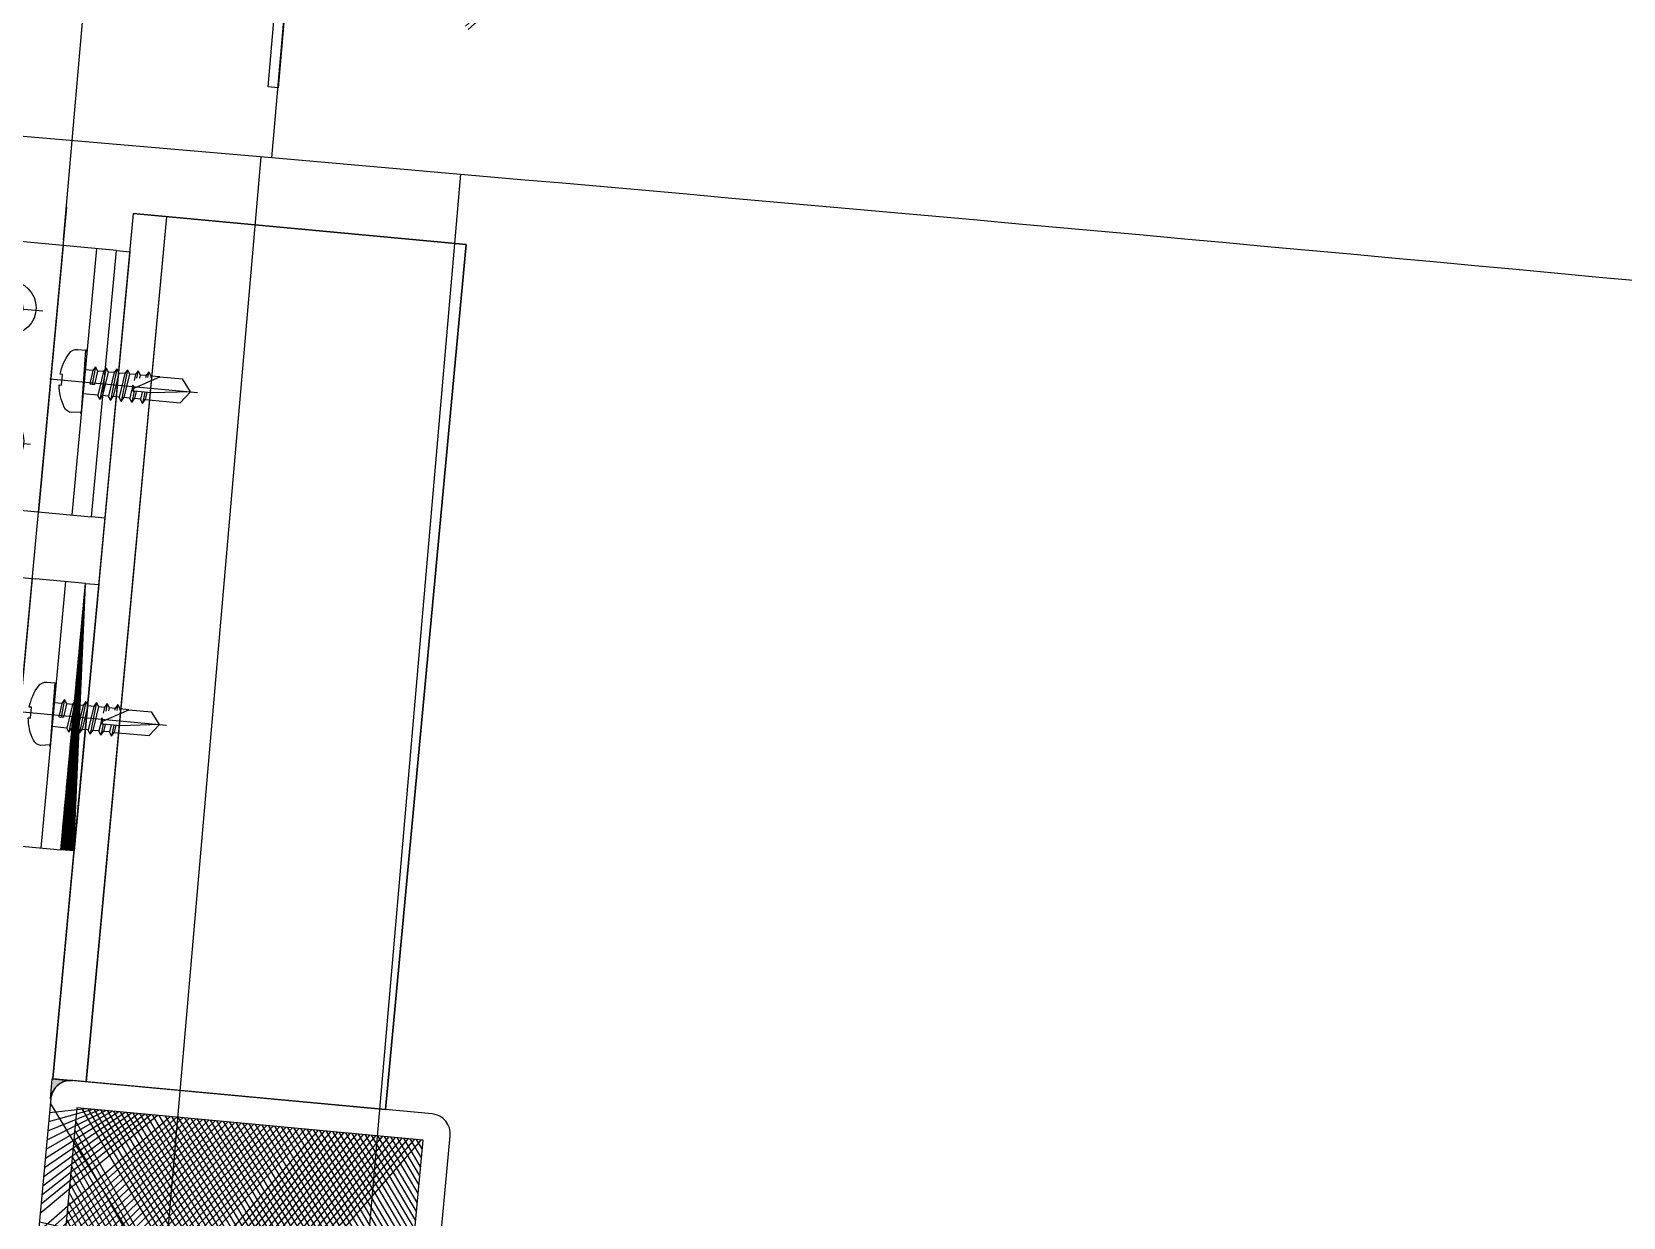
# Model space of a CAD drawing. Header units: inches. Extents: x 0 to 1813292486, y 0 to 3473589894.
# Drawn here: x 600510641.4 to 600510879.4, y 3473209145.7 to 3473209323 of the extents above; entities that cross this region are included whole.
import ezdxf

# ---------------------------------------------------------------- set-up
doc = ezdxf.new("R2010")
doc.units = ezdxf.units.IN
doc.header["$LTSCALE"] = 1000
doc.header["$MEASUREMENT"] = 0
for name, pattern in [('AX-MALL-WALL-P02-QT$0$CENTER', [2, 1.25, -0.25, 0.25, -0.25]), ('AX-MALL-WALL-P02-QT$0$DASHED', [0.75, 0.5, -0.25]), ('AX-MALL-WALL-P02-QT$0$HIDDEN', [0.375, 0.25, -0.125]), ('AX-MALL-WALL-P02-QT$0$HIDDENX2', [0.75, 0.5, -0.25])]:
    doc.linetypes.add(name, pattern=pattern)
for name, color, linetype in [('A-Anno-Note', 241, 'Continuous'), ('AX-MALL-P02-200$0$A-Anno-Note', 241, 'Continuous'), ('AX-MALL-WALL-P02$0$A-Anno-Note', 241, 'Continuous'), ('AX-MALL-WALL-P02-QT$0$0BJECT', 7, 'Continuous'), ('AX-MALL-WALL-P02-QT$0$1', 1, 'Continuous'), ('AX-MALL-WALL-P02-QT$0$A-Anno-Note', 241, 'Continuous'), ('AX-MALL-WALL-P02-QT$0$A-Curt', 151, 'Continuous'), ('AX-MALL-WALL-P02-QT$0$A-Detl-Fine', 152, 'Continuous'), ('AX-MALL-WALL-P02-QT$0$A-Detl-Patt', 8, 'Continuous'), ('AX-MALL-WALL-P02-QT$0$A-Detl-Thin', 131, 'Continuous'), ('AX-MALL-WALL-P02-QT$0$A-Wall', 2, 'Continuous'), ('AX-MALL-WALL-P02-QT$0$A-Wall-Patt', 13, 'Continuous'), ('AX-MALL-WALL-P02-QT$0$AP', 3, 'Continuous'), ('AX-MALL-WALL-P02-QT$0$C18', 4, 'AX-MALL-WALL-P02-QT$0$CENTER'), ('AX-MALL-WALL-P02-QT$0$DASH', 8, 'AX-MALL-WALL-P02-QT$0$DASHED'), ('AX-MALL-WALL-P02-QT$0$L18', 6, 'Continuous'), ('AX-MALL-WALL-P02-QT$0$PJ', 96, 'Continuous'), ('AX-MALL-WALL-P02-QT$0$STSF', 2, 'Continuous'), ('AX-MALL-WALL-P02-QT$0$tc', 4, 'Continuous'), ('AX-MALL-WALL-P02-QT$0$WZ', 2, 'Continuous'), ('AX-MALL-WALL-P02-QT$0$XX', 6, 'AX-MALL-WALL-P02-QT$0$HIDDEN'), ('AX-MALL-WALL-P02-QT$0$zx', 1, 'AX-MALL-WALL-P02-QT$0$CENTER'), ('AX-MALL-WALL-P02-QT$0$尺寸标注', 8, 'Continuous')]:
    doc.layers.add(name, color=color, linetype=linetype)

# ---------------------------------------------------------------- blocks, each defined once
blk = doc.blocks.new('AX-MALL-WALL-P02-QT$0$tj')
at = {"layer": 'AX-MALL-WALL-P02-QT$0$A-Detl-Patt'}
h = blk.add_hatch(dxfattribs=at)
h.set_pattern_fill('STEEL', color=256, scale=100.0000000000001, angle=50.43183869082386)
h.set_pattern_definition([(75.00000000004839, (-14278.19445574284, 156289.8254051208), (-153.3407249234246, 41.08752340989569), []), (75.00000000004839, (-14317.88195610046, 156358.5661673546), (-153.3407249234246, 41.08752340989569), [])])
edge = h.paths.add_edge_path()
edge.add_line((88101.273016572, 47666.64152574539), (87883.93542659283, 47459.84604215622))
edge.add_line((87883.93542659283, 47459.84604215622), (91571.54751467705, 43584.64122533798))
edge.add_arc((262949.389629302, 558937.705083496), 543101.4133620498, 251.6057364187558, 260.0288666978238)
edge.add_arc((172180.8466627672, -2862.146247219684), 27099.9982179492, 64.7128659603706, 96.9316049602786, ccw=False)
edge.add_arc((262948.9730309481, 558936.3205539446), 543099.9677998082, 261.6155114784545, 271.7251478115656)
edge.add_line((279298.9759148359, 16082.51663446426), (279298.9759315252, 16382.65274763107))
edge.add_arc((262948.9742454757, 558936.3204835369), 542799.9676941936, 261.62020364125146, 271.7261014454634, ccw=False)
edge.add_arc((172180.8456921196, -2862.14609140989), 27400.00151046549, 64.80631838577902, 96.83815911678944)
edge.add_arc((262949.394896181, 558937.7037490648), 542801.4137571028, 251.6136389015772, 260.02417327084333, ccw=False)
edge.add_line((91737.26096642017, 43845.69257831573), (88101.273016572, 47666.64152574539))
blk = doc.blocks.new('AX-MALL-WALL-P02-QT$0$jjzx2')
at = {"layer": 'AX-MALL-WALL-P02-QT$0$A-Detl-Fine'}
for points in [[(189217.100191474, -128704.7667336464), (189192.3130304813, -128953.3236055374), (188795.3333812952, -128916.3113617897), (188816.9000023603, -128667.2487411499)], [(189187.2482618093, -128701.7897706032), (189165.4189838171, -128920.6860408783), (188827.7925899029, -128889.2075753212), (188846.7881605625, -128669.8367919922)]]:
    blk.add_lwpolyline(points, dxfattribs=at)
blk = doc.blocks.new('AX-MALL-WALL-P02-QT$0$pzd')
for p, q in [((-51.89071414621139, 3.637978807091713e-12), (-47.44426745038072, 2.627295852584211)), ((-46.99231773451902, 3.870509743701405), (-46.98238723502436, 2.827295852588577)), ((-47.4650342187233, -2.549312040882796), (-51.89071414621139, 3.637978807091713e-12)), ((-46.99816657703195, 0.7273625492634892), (-46.99816657703195, -0.7147973545615969)), ((-46.99231773451902, -3.870509743701405), (-46.99231773451902, -2.585558247239533))]:
    blk.add_line(p, q)
at = {"layer": 'AX-MALL-WALL-P02-QT$0$0BJECT'}
for p, q in [((-39.582473202041, 3.913673162471241), (-41.582473202041, 3.913673162471241)), ((-32.17262866956298, 3.956836581233802), (-34.17262866956298, 3.956836581233802)), ((-10.70183767256094, 4.000000000003638), (-26.76278413708496, 4.000000000003638)), ((-10.67745417730475, 4.000000000003638), (-10.67745417730475, -3.999999999996362)), ((-16.10487232582818, 0.7273625492634892), (-46.99816657703195, 0.7273625492634892)), ((-16.10487232582818, 0.7273625492634892), (-16.10487232582818, -0.7147973545615969)), ((-16.10487232582818, -0.7147973545615969), (-46.99816657703195, -0.7147973545615969)), ((-39.582473202041, -3.913673162471241), (-41.582473202041, -3.913673162471241)), ((-32.17262866956298, -3.956836581233802), (-34.17262866956298, -3.956836581233802)), ((-10.67745417730475, -3.999999999996362), (-26.76278413708496, -3.999999999996362)), ((-30.79212488308258, -8.462003983000614), (-30.37328007823089, -8.00474198261145))]:
    blk.add_line(p, q, dxfattribs=at)
for centre, radius, start, end in [((-40.90485334786354, 17.23789096762266), 13.38967771715128, 275.6678372151979, 319.0483574165744), ((-40.48600854301185, 16.78062896724077), 13.38967771715128, 275.6678372151979, 319.0483574165744), ((-44.30262324288196, 5.800649567903747), 3.310573394341929, 215.6634335188293, 325.2508364694484), ((-36.89277871040395, 5.843812986673584), 3.310573394341929, 215.6634335188293, 325.2508364694484), ((-29.48293417792593, 5.886976405436144), 3.310573394341929, 215.6634335188293, 325.2508364694484), ((-44.30262324288196, -5.800649567903747), 3.310573394341929, 34.7491635305516, 144.3365664811707), ((-36.89277871040395, -5.843812986669946), 3.310573394341929, 34.7491635305516, 144.3365664811707), ((-40.90485334786354, -17.23789096762266), 13.38967771715128, 40.95164258342553, 84.33216278480212), ((-40.48600854301185, -16.78062896723713), 13.38967771715128, 40.95164258342553, 84.33216278480212), ((-29.48293417792593, -5.886976405436144), 3.310573394341929, 34.7491635305516, 144.3365664811707)]:
    blk.add_arc(centre, radius, start, end, dxfattribs=at)
at = {"layer": 'AX-MALL-WALL-P02-QT$0$1', "color": 2, "linetype": 'Continuous'}
for p, q in [((-47.44426745038072, 2.627295852584211), (-49.83636145586206, -1.515932501384668)), ((-47.09785728885618, 2.827295852588577), (-49.66315637509979, -1.615932501383213)), ((-46.98238723502436, 2.827295852588577), (-49.54768632126797, -1.615932501383213)), ((-46.86691718119255, 2.627295852584211), (-49.25901118667389, -1.515932501384668)), ((-44.46281281895062, 2.650687959114293), (-47.4650342187233, -2.549312040882796)), ((-47.09785728885618, 2.827295852588577), (-47.44426745038072, 2.627295852584211)), ((-44.11640265742608, 2.850687959118659), (-47.29182913797558, -2.649312040881341)), ((-44.00093260359426, 2.850687959118659), (-47.17635908412922, -2.649312040881341)), ((-46.98238723502436, 2.827295852588577), (-47.09785728885618, 2.827295852588577)), ((-47.08435184985865, 2.650687959114293), (-47.08546254974499, 2.650687959114293)), ((-46.86691718119255, 2.627295852584211), (-46.98238723502436, 2.827295852588577)), ((-43.88546254976245, 2.650687959114293), (-46.88768394953513, -2.549312040882796)), ((-44.46281281895062, 2.650687959114293), (-46.88042262019007, 2.650687959114293)), ((-44.11640265742608, 2.850687959118659), (-44.46281281895062, 2.650687959114293)), ((-41.48246888740687, 2.674080065644375), (-44.38924201999907, -2.360598686082085)), ((-41.13605872589687, 2.874080065648741), (-44.31148520643183, -2.625919934351259)), ((-41.02058867205051, 2.874080065648741), (-44.19601515260001, -2.625919934351259)), ((-44.00093260359426, 2.850687959118659), (-44.11640265742608, 2.850687959118659)), ((-41.48246888740687, 2.674080065644375), (-44.10289721842855, 2.674080065644375)), ((-43.88546254976245, 2.650687959114293), (-44.00093260359426, 2.850687959118659)), ((-40.90511861820414, 2.674080065644375), (-43.90734001800593, -2.525919934352714)), ((-41.13605872589687, 2.874080065648741), (-41.48246888740687, 2.674080065644375)), ((-38.28246888740978, 2.674080065644375), (-41.28469028718246, -2.525919934352714)), ((-41.02058867205051, 2.874080065648741), (-41.13605872589687, 2.874080065648741)), ((-37.93605872588523, 2.874080065648741), (-41.11148520643474, -2.625919934351259)), ((-40.90511861820414, 2.674080065644375), (-41.02058867205051, 2.874080065648741)), ((-37.82058867205342, 2.874080065648741), (-40.99601515258837, -2.625919934351259)), ((-38.28246888740978, 2.674080065644375), (-40.90511861820414, 2.674080065644375)), ((-37.7051186182216, 2.674080065644375), (-40.70734001799428, -2.525919934352714)), ((-37.93605872588523, 2.874080065648741), (-38.28246888740978, 2.674080065644375)), ((-35.08246888739814, 2.674080065644375), (-38.08469028718537, -2.525919934352714)), ((-37.82058867205342, 2.874080065648741), (-37.93605872588523, 2.874080065648741)), ((-34.73605872588814, 2.874080065648741), (-37.91148520643765, -2.625919934351259)), ((-37.7051186182216, 2.674080065644375), (-37.82058867205342, 2.874080065648741)), ((-34.62058867204178, 2.874080065648741), (-37.79601515259128, -2.625919934351259)), ((-35.08246888739814, 2.674080065644375), (-37.7051186182216, 2.674080065644375)), ((-34.50511861820996, 2.674080065644375), (-37.50734001799719, -2.525919934352714)), ((-34.73605872588814, 2.874080065648741), (-35.08246888739814, 2.674080065644375)), ((-31.88246888740105, 2.674080065644375), (-34.88469028718828, -2.525919934352714)), ((-34.62058867204178, 2.874080065648741), (-34.73605872588814, 2.874080065648741)), ((-31.53605872589105, 2.874080065648741), (-34.711485206426, -2.625919934351259)), ((-34.50511861820996, 2.674080065644375), (-34.62058867204178, 2.874080065648741)), ((-31.42058867205924, 2.874080065648741), (-34.59601515259419, -2.625919934351259)), ((-31.88246888740105, 2.674080065644375), (-34.50511861820996, 2.674080065644375)), ((-31.30511861821287, 2.674080065644375), (-34.3073400180001, -2.525919934352714)), ((-31.53605872589105, 2.874080065648741), (-31.88246888740105, 2.674080065644375)), ((-28.68469028719119, 2.674080065644375), (-31.59146341978339, -2.360598686082085)), ((-31.42058867205924, 2.874080065648741), (-31.53605872589105, 2.874080065648741)), ((-28.33828012568119, 2.874080065648741), (-31.51370660621615, -2.625919934351259)), ((-31.30511861821287, 2.674080065644375), (-31.42058867205924, 2.874080065648741)), ((-28.22281007183483, 2.874080065648741), (-31.39823655238433, -2.625919934351259)), ((-28.68469028719119, 2.674080065644375), (-31.30511861821287, 2.674080065644375)), ((-28.10734001798846, 2.674080065644375), (-31.10956141779025, -2.525919934352714)), ((-26.42037843087746, 2.674080065644375), (-29.32715156346967, -2.360598686082085)), ((-26.07396826935292, 2.874080065648741), (-29.24939474988787, -2.625919934351259)), ((-25.9584982155211, 2.874080065648741), (-29.13392469605606, -2.625919934351259)), ((-26.42037843087746, 2.674080065644375), (-29.04080676189915, 2.674080065644375)), ((-25.84302816167474, 2.674080065644375), (-28.84524956146197, -2.525919934352714)), ((-28.33828012568119, 2.874080065648741), (-28.68469028719119, 2.674080065644375)), ((-28.22281007183483, 2.874080065648741), (-28.33828012568119, 2.874080065648741)), ((-28.10734001798846, 2.674080065644375), (-28.22281007183483, 2.874080065648741)), ((-26.07396826935292, 2.874080065648741), (-26.42037843087746, 2.674080065644375)), ((-23.22037843086582, 2.674080065644375), (-26.22259983065305, -2.525919934352714)), ((-25.9584982155211, 2.874080065648741), (-26.07396826935292, 2.874080065648741)), ((-22.87396826935583, 2.874080065648741), (-26.04939474990533, -2.625919934351259)), ((-25.84302816167474, 2.674080065644375), (-25.9584982155211, 2.874080065648741)), ((-22.75849821550946, 2.874080065648741), (-25.93392469605897, -2.625919934351259)), ((-23.22037843086582, 2.674080065644375), (-25.84302816167474, 2.674080065644375)), ((-22.64302816167765, 2.674080065644375), (-25.64524956146488, -2.525919934352714)), ((-22.87396826935583, 2.874080065648741), (-23.22037843086582, 2.674080065644375)), ((-20.02037843086873, 2.674080065644375), (-23.02259983065596, -2.525919934352714)), ((-22.75849821550946, 2.874080065648741), (-22.87396826935583, 2.874080065648741)), ((-19.67396826935874, 2.874080065648741), (-22.84939474989369, -2.625919934351259)), ((-22.64302816167765, 2.674080065644375), (-22.75849821550946, 2.874080065648741)), ((-19.55849821551237, 2.874080065648741), (-22.73392469606188, -2.625919934351259)), ((-20.02037843086873, 2.674080065644375), (-22.64302816167765, 2.674080065644375)), ((-19.44302816168056, 2.674080065644375), (-22.44524956146779, -2.525919934352714)), ((-19.67396826935874, 2.874080065648741), (-20.02037843086873, 2.674080065644375)), ((-16.82037843087164, 2.674080065644375), (-19.82259983064432, -2.525919934352714)), ((-19.55849821551237, 2.874080065648741), (-19.67396826935874, 2.874080065648741)), ((-16.4739682693471, 2.874080065648741), (-19.6493947498966, -2.625919934351259)), ((-19.44302816168056, 2.674080065644375), (-19.55849821551237, 2.874080065648741)), ((-16.35849821551528, 2.874080065648741), (-19.53392469605024, -2.625919934351259)), ((-16.82037843087164, 2.674080065644375), (-19.44302816168056, 2.674080065644375)), ((-16.24302816168347, 2.674080065644375), (-19.24524956145615, -2.525919934352714)), ((-16.4739682693471, 2.874080065648741), (-16.82037843087164, 2.674080065644375)), ((-13.62259983066178, 2.674080065644375), (-16.52937296325399, -2.360598686082085)), ((-16.35849821551528, 2.874080065648741), (-16.4739682693471, 2.874080065648741)), ((-13.27618966913724, 2.874080065648741), (-16.45161614968674, -2.625919934351259)), ((-16.24302816168347, 2.674080065644375), (-16.35849821551528, 2.874080065648741)), ((-13.16071961530542, 2.874080065648741), (-16.33614609584038, -2.625919934351259)), ((-13.62259983066178, 2.674080065644375), (-16.24302816168347, 2.674080065644375)), ((-13.04524956145906, 2.674080065644375), (-16.04747096124629, -2.525919934352714)), ((-13.27618966913724, 2.874080065648741), (-13.62259983066178, 2.674080065644375)), ((-10.42259983065014, 2.674080065644375), (-13.42482123043737, -2.525919934352714)), ((-13.16071961530542, 2.874080065648741), (-13.27618966913724, 2.874080065648741)), ((-10.07618966914015, 2.874080065648741), (-13.25161614968965, -2.625919934351259)), ((-13.04524956145906, 2.674080065644375), (-13.16071961530542, 2.874080065648741)), ((-9.960719615293783, 2.874080065648741), (-13.13614609584329, -2.625919934351259)), ((-10.42259983065014, 2.674080065644375), (-13.04524956145906, 2.674080065644375)), ((-9.84524956146197, 2.674080065644375), (-12.8474709612492, -2.525919934352714)), ((-10.07618966914015, 2.874080065648741), (-10.42259983065014, 2.674080065644375)), ((-7.222599830653053, 2.674080065644375), (-10.22482123044028, -2.525919934352714)), ((-9.960719615293783, 2.874080065648741), (-10.07618966914015, 2.874080065648741)), ((-6.876189669143059, 2.874080065648741), (-10.05161614967801, -2.625919934351259)), ((-9.84524956146197, 2.674080065644375), (-9.960719615293783, 2.874080065648741)), ((-6.760719615311245, 2.874080065648741), (-9.936146095846198, -2.625919934351259)), ((-7.222599830653053, 2.674080065644375), (-9.84524956146197, 2.674080065644375)), ((-6.64524956146488, 2.674080065644375), (-9.647470961252111, -2.525919934352714)), ((-6.876189669143059, 2.874080065648741), (-7.222599830653053, 2.674080065644375)), ((-4.022599830655963, 2.674080065644375), (-7.024821230443195, -2.525919934352714)), ((-6.760719615311245, 2.874080065648741), (-6.876189669143059, 2.874080065648741)), ((-3.676189669131418, 2.874080065648741), (-6.851616149680922, -2.625919934351259)), ((-6.64524956146488, 2.674080065644375), (-6.760719615311245, 2.874080065648741)), ((-3.560719615299604, 2.874080065648741), (-6.736146095849108, -2.625919934351259)), ((-4.022599830655963, 2.674080065644375), (-6.64524956146488, 2.674080065644375)), ((-3.44524956146779, 2.674080065644375), (-6.447470961240469, -2.525919934352714)), ((-3.676189669131418, 2.874080065648741), (-4.022599830655963, 2.674080065644375)), ((-3.560719615299604, 2.874080065648741), (-3.676189669131418, 2.874080065648741)), ((-3.44524956146779, 2.674080065644375), (-3.560719615299604, 2.874080065648741)), ((-1.94636026135413, 2.674080065644375), (-3.44524956146779, 2.674080065644375)), ((-1.794442259488278, 2.7438022680617), (-1.794442259488278, -2.626583945562743)), ((-49.66315637509979, -1.615932501383213), (-49.83636145586206, -1.515932501384668)), ((-49.54768632126797, -1.615932501383213), (-49.66315637509979, -1.615932501383213)), ((-49.25901118667389, -1.515932501384668), (-49.54768632126797, -1.615932501383213)), ((-30.39425014045264, -0.2908120360771136), (-31.68469028719119, -2.525919934352714)), ((-15.33215968390869, -0.2908120360771136), (-16.62259983066178, -2.525919934352714)), ((-2.534381083707558, -0.2908120360771136), (-3.824821230446105, -2.525919934352714)), ((-2.187970922197565, -0.09081203608002397), (-3.651616149683832, -2.625919934351259)), ((-2.072500868351199, -0.09081203608002397), (-3.536146095852018, -2.625919934351259)), ((-1.957030814504833, -0.2908120360771136), (-3.247470961257932, -2.525919934352714)), ((-2.187970922197565, -0.09081203608002397), (-2.534381083707558, -0.2908120360771136)), ((-2.072500868351199, -0.09081203608002397), (-2.187970922197565, -0.09081203608002397)), ((-1.957030814504833, -0.2908120360771136), (-2.072500868351199, -0.09081203608002397)), ((-47.29182913797558, -2.649312040881341), (-47.4650342187233, -2.549312040882796)), ((-47.17635908412922, -2.649312040881341), (-47.29182913797558, -2.649312040881341)), ((-46.88768394953513, -2.549312040882796), (-47.17635908412922, -2.649312040881341)), ((-44.26503421872621, -2.549312040882796), (-46.88768394953513, -2.549312040882796)), ((-44.09182913797849, -2.649312040881341), (-44.26503421872621, -2.549312040882796)), ((-43.97635908413213, -2.649312040881341), (-44.09182913797849, -2.649312040881341)), ((-43.68768394953804, -2.549312040882796), (-43.97635908413213, -2.649312040881341)), ((-41.28469028718246, -2.525919934352714), (-43.90734001800593, -2.525919934352714)), ((-41.11148520643474, -2.625919934351259), (-41.28469028718246, -2.525919934352714)), ((-40.99601515258837, -2.625919934351259), (-41.11148520643474, -2.625919934351259)), ((-40.70734001799428, -2.525919934352714), (-40.99601515258837, -2.625919934351259)), ((-38.08469028718537, -2.525919934352714), (-40.70734001799428, -2.525919934352714)), ((-37.91148520643765, -2.625919934351259), (-38.08469028718537, -2.525919934352714)), ((-37.79601515259128, -2.625919934351259), (-37.91148520643765, -2.625919934351259)), ((-37.50734001799719, -2.525919934352714), (-37.79601515259128, -2.625919934351259)), ((-34.88469028718828, -2.525919934352714), (-37.50734001799719, -2.525919934352714)), ((-34.711485206426, -2.625919934351259), (-34.88469028718828, -2.525919934352714)), ((-34.59601515259419, -2.625919934351259), (-34.711485206426, -2.625919934351259)), ((-34.3073400180001, -2.525919934352714), (-34.59601515259419, -2.625919934351259)), ((-31.68469028719119, -2.525919934352714), (-34.3073400180001, -2.525919934352714)), ((-31.51148520642892, -2.625919934351259), (-31.68469028719119, -2.525919934352714)), ((-31.3960151525971, -2.625919934351259), (-31.51148520642892, -2.625919934351259)), ((-31.10734001800301, -2.525919934352714), (-31.3960151525971, -2.625919934351259)), ((-28.48691168696678, -2.525919934352714), (-31.10956141779025, -2.525919934352714)), ((-26.22259983065305, -2.525919934352714), (-28.84524956146197, -2.525919934352714)), ((-28.31370660621906, -2.625919934351259), (-28.48691168696678, -2.525919934352714)), ((-28.19823655237269, -2.625919934351259), (-28.31370660621906, -2.625919934351259)), ((-27.9095614177786, -2.525919934352714), (-28.19823655237269, -2.625919934351259)), ((-26.04939474990533, -2.625919934351259), (-26.22259983065305, -2.525919934352714)), ((-25.93392469605897, -2.625919934351259), (-26.04939474990533, -2.625919934351259)), ((-25.64524956146488, -2.525919934352714), (-25.93392469605897, -2.625919934351259)), ((-23.02259983065596, -2.525919934352714), (-25.64524956146488, -2.525919934352714)), ((-22.84939474989369, -2.625919934351259), (-23.02259983065596, -2.525919934352714)), ((-22.73392469606188, -2.625919934351259), (-22.84939474989369, -2.625919934351259)), ((-22.44524956146779, -2.525919934352714), (-22.73392469606188, -2.625919934351259)), ((-19.82259983064432, -2.525919934352714), (-22.44524956146779, -2.525919934352714)), ((-19.6493947498966, -2.625919934351259), (-19.82259983064432, -2.525919934352714)), ((-19.53392469605024, -2.625919934351259), (-19.6493947498966, -2.625919934351259)), ((-19.24524956145615, -2.525919934352714), (-19.53392469605024, -2.625919934351259)), ((-16.62259983066178, -2.525919934352714), (-19.24524956145615, -2.525919934352714)), ((-16.44939474989951, -2.625919934351259), (-16.62259983066178, -2.525919934352714)), ((-16.3339246960677, -2.625919934351259), (-16.44939474989951, -2.625919934351259)), ((-16.04524956147361, -2.525919934352714), (-16.3339246960677, -2.625919934351259)), ((-13.42482123043737, -2.525919934352714), (-16.04747096124629, -2.525919934352714)), ((-13.25161614968965, -2.625919934351259), (-13.42482123043737, -2.525919934352714)), ((-13.13614609584329, -2.625919934351259), (-13.25161614968965, -2.625919934351259)), ((-12.8474709612492, -2.525919934352714), (-13.13614609584329, -2.625919934351259)), ((-10.22482123044028, -2.525919934352714), (-12.8474709612492, -2.525919934352714)), ((-10.05161614967801, -2.625919934351259), (-10.22482123044028, -2.525919934352714)), ((-9.936146095846198, -2.625919934351259), (-10.05161614967801, -2.625919934351259)), ((-9.647470961252111, -2.525919934352714), (-9.936146095846198, -2.625919934351259)), ((-7.024821230443195, -2.525919934352714), (-9.647470961252111, -2.525919934352714)), ((-6.851616149680922, -2.625919934351259), (-7.024821230443195, -2.525919934352714)), ((-6.736146095849108, -2.625919934351259), (-6.851616149680922, -2.625919934351259)), ((-6.447470961240469, -2.525919934352714), (-6.736146095849108, -2.625919934351259)), ((-3.824821230446105, -2.525919934352714), (-6.447470961240469, -2.525919934352714)), ((-3.651616149683832, -2.625919934351259), (-3.824821230446105, -2.525919934352714)), ((-3.536146095852018, -2.625919934351259), (-3.651616149683832, -2.625919934351259)), ((-3.247470961257932, -2.525919934352714), (-3.536146095852018, -2.625919934351259)), ((-1.94636026135413, -2.525919934352714), (-3.247470961257932, -2.525919934352714))]:
    blk.add_line(p, q, dxfattribs=at)
at = {"layer": 'AX-MALL-WALL-P02-QT$0$1', "linetype": 'Continuous'}
for p, q in [((-1.738379279267974, 4.66547399999763), (-1.736824256469845, 3.483230871865089)), ((-1.736824256469845, 4.669052371904399), (-1.288217818088015, 4.665473936289345)), ((-1.736824256469845, 3.483230871865089), (-1.736824256469845, -3.483230871865089)), ((1.202833203278715, 0.744011025668442), (0, 0.744011025668442)), ((0, 0.744011025668442), (0, -0.744011025668442)), ((1.202833203278715, -0.744011025668442), (0, -0.744011025668442)), ((-1.736824256469845, -3.483230871865089), (-1.736824256469845, -4.669052371904399)), ((-1.736824256469845, -4.669052371904399), (-1.299382817625883, -4.669052371897124))]:
    blk.add_line(p, q, dxfattribs=at)
at = {"layer": 'AX-MALL-WALL-P02-QT$0$1', "color": 2, "linetype": 'Continuous'}
for centre, start, end in [((-1.94636026135413, 2.874080065648741), 270, 0), ((-1.94636026135413, -2.725919934349804), 0, 90)]:
    blk.add_arc(centre, 0.2, start, end, dxfattribs=at)
at = {"layer": 'AX-MALL-WALL-P02-QT$0$1', "linetype": 'Continuous'}
for centre, radius, start, end in [((-2.403435083848308, 1.205115724722418), 3.635627662754216, 352.713582822098, 72.32148330197641), ((-2.836932293008431, -0.9287610150240653), 4.043987861451619, 292.3464590782594, 2.618474797892668)]:
    blk.add_arc(centre, radius, start, end, dxfattribs=at)
blk = doc.blocks.new('AX-MALL-WALL-P02-QT$0$A$C063F76F4')
at = {"layer": 'AX-MALL-WALL-P02-QT$0$AP'}
blk.add_lwpolyline([(30.00000000186265, -14.98942399024963), (30.00000000186265, 43.00002203695476)], dxfattribs=at)
at = {"layer": 'AX-MALL-WALL-P02-QT$0$STSF'}
blk.add_lwpolyline([(0, 54.99999996088445), (0, 10.42926629818976), (1.5, 10.42926629818976), (1.5, 53.49999996088445), (15.29999990202487, 53.49999996088445), (15.29999990388751, 160.9673534315079), (1.5, 160.9673534315079), (1.5, 195.8044423684478), (0, 195.8044423684478), (0, 159.4673534315079), (13.79999990388751, 159.4673534315079), (13.79999990947545, 54.99999996088445), (0, 54.99999996088445)], dxfattribs=at)
at = {"color": 8, "xscale": -1, "rotation": 180}
blk.add_blockref('AX-MALL-WALL-P02-QT$0$pzd', (3.236824257299304, 30), dxfattribs=at)
blk = doc.blocks.new('AX-MALL-WALL-P02-QT$0$A$C29A03729')
at = {"color": 6, "ltscale": 10, "rotation": 15.0579728388687}
blk.add_blockref('AX-MALL-WALL-P02-QT$0$A$C063F76F4', (156.6843519806862, 42.24924168153666), dxfattribs=at)
blk = doc.blocks.new('AX-MALL-WALL-P02-QT$0$A$C0A3C523D')
at = {"ltscale": 10}
h = blk.add_hatch(color=1, dxfattribs=at)
h.dxf.hatch_style = 1
edge = h.paths.add_edge_path()
edge.add_line((0.0004308894276618958, -2.999999966472387), (0, 0))
edge.add_line((0, 0), (2.999999966472387, 0.0004308857023715973))
edge.add_arc((3.000430852174224, -2.999569077044725), 2.999999993690845, 90.00822931076819, 180.0082293819262)
at = {"color": 1, "ltscale": 10}
blk.add_lwpolyline([(0.0004308894276618958, -2.999999966472387), (0, 0), (2.999999966472387, 0.0004308857023715973, 0.4142135627368514), (0.0004308894276618958, -2.999999966472387, -1.000143640125766)], format="xyb", dxfattribs=at)
blk = doc.blocks.new('AX-MALL-WALL-P02-QT$0$A$C65FC2876')
at = {"color": 6, "ltscale": 10, "xscale": -1, "rotation": 180.0164587668468}
blk.add_blockref('AX-MALL-WALL-P02-QT$0$A$C0A3C523D', (0, 0), dxfattribs=at)
blk = doc.blocks.new('*U198')
at = {"layer": 'AX-MALL-WALL-P02-QT$0$C18', "color": 1, "ltscale": 2}
blk.add_line((0, 5.142561988594025), (0, -17.03404386090006), dxfattribs=at)
at = {"layer": 'AX-MALL-WALL-P02-QT$0$L18', "color": 4}
for p, q in [((-1.790000000000873, -1.147816335795142), (-1.790000000000873, 0)), ((1.790000000000873, -2.247816335793686), (1.790000000000873, 0)), ((-2.399999999999636, -1.5), (-1.790000000000873, -1.147816335795142)), ((-2.399999999999636, -1.5), (0.2342809638412291, -1.225595732932561)), ((-2.399999999999636, -1.5), (-1.790000000000873, -1.852183664204858)), ((-1.790000000000873, -1.147816335795142), (0.2342809638412291, -0.8650955307894037)), ((-1.790000000000873, -1.852183664204858), (0.2342809638412291, -1.56946285919912)), ((-1.790000000000873, -2.747816335793686), (-1.790000000000873, -1.852183664204858)), ((-1.790000000000873, -2.747816335793686), (1.790000000000873, -2.247816335793686)), ((0.2342809638412291, -0.8650955307894037), (0.2342809638412291, -1.56946285919912)), ((2.399999999999636, -2.600000000000364), (1.790000000000873, -2.247816335793686)), ((-2.399999999999636, -3.100000000000364), (2.399999999999636, -2.600000000000364)), ((-2.399999999999636, -3.100000000000364), (-1.790000000000873, -2.747816335793686)), ((-2.399999999999636, -3.100000000000364), (-1.790000000000873, -3.452183664205222)), ((-2.399999999999636, -4.700000000000728), (2.399999999999636, -4.200000000000728)), ((-2.399999999999636, -4.700000000000728), (-1.790000000000873, -4.34781633579405)), ((-2.399999999999636, -4.700000000000728), (-1.790000000000873, -5.052183664205586)), ((-1.790000000000873, -3.452183664205222), (1.790000000000873, -2.952183664205222)), ((-1.790000000000873, -4.34781633579405), (-1.790000000000873, -3.452183664205222)), ((-1.790000000000873, -4.34781633579405), (1.790000000000873, -3.84781633579405)), ((-1.790000000000873, -5.052183664205586), (1.790000000000873, -4.552183664205586)), ((2.399999999999636, -2.600000000000364), (1.790000000000873, -2.952183664205222)), ((1.790000000000873, -3.84781633579405), (1.790000000000873, -2.952183664205222)), ((2.399999999999636, -4.200000000000728), (1.790000000000873, -3.84781633579405)), ((2.399999999999636, -4.200000000000728), (1.790000000000873, -4.552183664205586)), ((1.790000000000873, -5.447816335794414), (1.790000000000873, -4.552183664205586)), ((-2.399999999999636, -6.299999999999272), (2.399999999999636, -5.799999999999272)), ((-2.399999999999636, -6.299999999999272), (-1.790000000000873, -5.947816335794414)), ((-2.399999999999636, -6.299999999999272), (-1.790000000000873, -6.65218366420595)), ((-1.790000000000873, -5.947816335794414), (-1.790000000000873, -5.052183664205586)), ((-1.790000000000873, -5.947816335794414), (1.790000000000873, -5.447816335794414)), ((-1.790000000000873, -6.65218366420595), (1.790000000000873, -6.15218366420595)), ((-1.790000000000873, -7.547816335794778), (-1.790000000000873, -6.65218366420595)), ((0.4333070988686814, -7.237298584555901), (1.790000000000873, -7.047816335794778)), ((2.399999999999636, -5.799999999999272), (1.790000000000873, -5.447816335794414)), ((2.399999999999636, -5.799999999999272), (1.790000000000873, -6.15218366420595)), ((1.790000000000873, -7.047816335794778), (1.790000000000873, -6.15218366420595)), ((2.399999999999636, -7.399999999999636), (1.790000000000873, -7.047816335794778)), ((-2.399999999999636, -7.899999999999636), (-1.790000000000873, -7.547816335794778)), ((-2.399999999999636, -7.899999999999636), (-1.273355612604064, -7.78264120964559)), ((-2.399999999999636, -7.899999999999636), (-1.790000000000873, -8.252183664206314)), ((-2.399999999999636, -9.5), (-1.790000000000873, -9.147816335795142)), ((-2.399999999999636, -9.5), (-1.518995326587174, -9.408228679852982)), ((-2.399999999999636, -9.5), (-1.790000000000873, -9.852183664204858)), ((-1.790000000000873, -7.547816335794778), (-0.9175382126813929, -7.425964130861757)), ((-1.790000000000873, -8.252183664206314), (-1.334698446698894, -8.188594061788535)), ((-1.790000000000873, -9.147816335795142), (-1.790000000000873, -8.252183664206314)), ((-1.790000000000873, -9.147816335795142), (-1.472953762578982, -9.103536135036848)), ((0.7141825614198751, -7.575605983185596), (2.399999999999636, -7.399999999999636)), ((0.7141825614198751, -7.90243749641013), (1.790000000000873, -7.752183664206314)), ((0.7141825614198751, -8.798070167998958), (1.790000000000873, -8.647816335795142)), ((0.7141825614198751, -9.17560598318596), (2.399999999999636, -9)), ((0.7141825614198751, -9.502437496410494), (1.790000000000873, -9.352183664204858)), ((2.399999999999636, -7.399999999999636), (1.790000000000873, -7.752183664206314)), ((1.790000000000873, -8.647816335795142), (1.790000000000873, -7.752183664206314)), ((2.399999999999636, -9), (1.790000000000873, -8.647816335795142)), ((2.399999999999636, -9), (1.790000000000873, -9.352183664204858)), ((1.790000000000873, -9.352183664204858), (1.790000000000873, -14.60000000000036)), ((-1.790000000000873, -9.852183664204858), (-1.581684194792615, -9.823089278002954)), ((-1.790000000000873, -11.20167565273914), (-1.790000000000873, -9.852183664204858)), ((-1.790000000000873, -11.20167565273914), (-1.790000000000873, -14.60000000000036)), ((0, -16), (-1.790000000000873, -14.60000000000036)), ((0, -16), (1.790000000000873, -14.60000000000036))]:
    blk.add_line(p, q, dxfattribs=at)
blk.add_lwpolyline([(4.549999999999272, 0, 0.414213562373095), (4.75, 0.2000000000007276), (4.75, 1.39147638815848, 0.2654033233867933), (4.06568705400241, 2.589861303315047, 0.108659312189883), (0.7999999999992724, 3.659899496853541), (0.7999999999992724, 3.315608971053734), (-0.7999999999992724, 3.315608971053734), (-0.7999999999992724, 3.659899496853541, 0.1086593121898847), (-4.06568705400241, 2.589861303315047, 0.2654033233867933), (-4.75, 1.39147638815848), (-4.75, 0.2000000000007276, 0.414213562373095), (-4.549999999999272, 0)], format="xyb", close=True, dxfattribs=at)
blk.add_lwpolyline([(0, -16), (0.7141825614198751, -10.25704931750261), (0.7141825614198751, -7.536688384094305, 0.4176573264866609), (0.4106596181591158, -7.236709070022698, 0.08336651052848376), (-1.234698998669046, -7.526820576113096), (-1.790000000000873, -11.20167565273914)], format="xyb", dxfattribs=at)
blk = doc.blocks.new('AX-MALL-WALL-P02-QT$0$盘头自钻自攻钉ST4-8')
at = {"layer": 'AX-MALL-WALL-P02-QT$0$尺寸标注'}
blk.add_blockref('*U198', (0, 0), dxfattribs=at)
blk = doc.blocks.new('AX-MALL-WALL-P02-QT$0$A$C61293B14')
at = {"layer": 'AX-MALL-WALL-P02-QT$0$tc'}
for radius in [4, 2]:
    blk.add_circle((0, 0), radius, dxfattribs=at)
at = {"layer": 'AX-MALL-WALL-P02-QT$0$zx'}
for p, q in [((0, 5.036975615854317), (0, -5.036975615847041)), ((-5.199824257346336, 0), (5.199824257317232, 0))]:
    blk.add_line(p, q, dxfattribs=at)
blk = doc.blocks.new('AX-MALL-WALL-P02-QT$0$A$C41DD6A87')
at = {"layer": 'AX-MALL-WALL-P02-QT$0$tc'}
h = blk.add_hatch(dxfattribs=at)
h.set_pattern_fill('ANSI31', color=256, scale=0.5, angle=-90.00000000000001, style=0)
h.set_pattern_definition([(225.0000000000001, (28362.68611018802, -179426.704915055), (-1.122532015133644, 1.122532015133644), [])])
h.paths.add_polyline_path([(40, 20), (0, 20), (0, 22), (40, 22)])
at = {"layer": 'AX-MALL-WALL-P02-QT$0$PJ'}
for points in [[(40, 20), (0, 20), (0, 22), (40, 22)], [(40, 20), (0, 20), (0, -2.00031700823456), (40, -2.00031700823456)]]:
    blk.add_lwpolyline(points, close=True, dxfattribs=at)
at = {"layer": 'AX-MALL-WALL-P02-QT$0$XX'}
for p, q in [((0, 17), (40, 17)), ((0, 11.99968299176544), (40, 11.99968299176544))]:
    blk.add_line(p, q, dxfattribs=at)
at = {"layer": 'AX-MALL-WALL-P02-QT$0$tc', "rotation": 180}
for p in [(10.00773325189948, 4.856510433368385), (30.00773325189948, 4.856510433368385)]:
    blk.add_blockref('AX-MALL-WALL-P02-QT$0$A$C61293B14', p, dxfattribs=at)
at = {"layer": 'AX-MALL-WALL-P02-QT$0$WZ', "extrusion": (1.112429078900672e-34, 1.017801628166565e-23, -1), "zscale": -1, "rotation": 180}
blk.add_blockref('AX-MALL-WALL-P02-QT$0$盘头自钻自攻钉ST4-8', (-20, 17), dxfattribs=at)
blk = doc.blocks.new('AX-MALL-WALL-P02-QT$0$A$C715D18B8')
at = {"layer": 'AX-MALL-WALL-P02-QT$0$tc'}
h = blk.add_hatch(dxfattribs=at)
h.set_pattern_fill('ANSI31', color=256, scale=0.5, angle=-180, style=0)
h.set_pattern_definition([(225, (28362.68611018802, -179426.704915055), (-1.122532015133644, 1.122532015133644), [])])
h.paths.add_polyline_path([(40, 20), (0, 20), (0, 22), (40, 22)])
at = {"layer": 'AX-MALL-WALL-P02-QT$0$PJ'}
blk.add_line((0, 17), (40, 17), dxfattribs=at)
blk.add_lwpolyline([(40, 20), (0, 20), (0, 22), (40, 22)], close=True, dxfattribs=at)
blk.add_lwpolyline([(40, 12.49968299269676), (40, 20), (0, 20), (0, 12.49968299269676)], dxfattribs=at)
at = {"layer": 'AX-MALL-WALL-P02-QT$0$XX'}
blk.add_line((0, 11.99968299269676), (40, 11.99968299269676), dxfattribs=at)
blk.add_lwpolyline([(40, 12.49968299269676), (40, -2.000317007303238), (0, -2.000317007303238), (0, 12.49968299269676)], dxfattribs=at)
at = {"layer": 'AX-MALL-WALL-P02-QT$0$tc', "rotation": 180}
for p in [(10.00773325189948, 4.856510434299707), (30.00773325189948, 4.856510434299707)]:
    blk.add_blockref('AX-MALL-WALL-P02-QT$0$A$C61293B14', p, dxfattribs=at)
at = {"layer": 'AX-MALL-WALL-P02-QT$0$WZ', "extrusion": (1.112470375349305e-34, 1.017801628166565e-23, -1), "zscale": -1, "rotation": 180}
blk.add_blockref('AX-MALL-WALL-P02-QT$0$盘头自钻自攻钉ST4-8', (-20, 17), dxfattribs=at)
blk = doc.blocks.new('AX-MALL-WALL-P02-QT$0$A$C4D6066B9')
at = {"rotation": 180}
for name, p in [('AX-MALL-WALL-P02-QT$0$A$C715D18B8', (0, 22)), ('AX-MALL-WALL-P02-QT$0$A$C41DD6A87', (50, 22))]:
    blk.add_blockref(name, p, dxfattribs=at)
blk = doc.blocks.new('AX-MALL-WALL-P02-QT$0$500C')
h = blk.add_hatch()
h.set_pattern_fill('ANSI32', color=6, scale=0.9999999999999997, angle=71.54704075356716)
h.set_pattern_definition([(298.2872825386875, (-16059828.5787534, -4297210.977292671), (4.193774447636046, 2.256914294419494), []), (298.2872825386875, (-16059829.22437371, -4297213.127523188), (4.193774447636046, 2.256914294419494), [])])
edge = h.paths.add_edge_path()
edge.add_line((-28.72854615189135, -210.5988791044801), (22.99042301438749, -226.1278271824121))
edge.add_arc((23.85314235463738, -223.2545511145145), 2.999999999999997, 253.2872825386875, 343.2872825386875)
edge.add_line((26.72641842626035, -224.1172704491764), (48.0068287551403, -153.2431275192648))
edge.add_arc((45.13355268351734, -152.3804081846029), 2.999999999999997, 343.2872825386867, 433.2872825386867)
edge.add_line((45.99627202190459, -149.5071321148425), (-5.722697144374251, -133.9781840369105))
edge.add_arc((-6.585416486486793, -136.8514601066709), 2.999999999999997, 73.28728253868752, 163.2872825386875)
edge.add_line((-9.45869254693389, -135.9887407682836), (-30.73910287581384, -206.8628836981952))
edge.add_arc((-27.86582680977881, -207.7256030291319), 2.999999999999997, 163.2872825386868, 253.2872825386868)
h.paths.add_polyline_path([(23.18295677751303, -222.0092193074524), (-26.62049500830472, -207.0554174687713), (-5.915230894461274, -138.0967918932438), (43.88822088204324, -153.0505937561393)])
at = {"layer": 'AX-MALL-WALL-P02-QT$0$AP'}
blk.add_line((19.15360855683684, -5.754889156669378), (-58.48410229757428, -264.3159167058766), dxfattribs=at)
at = {"layer": 'AX-MALL-WALL-P02-QT$0$DASH', "color": 8, "linetype": 'AX-MALL-WALL-P02-QT$0$HIDDENX2', "ltscale": 20}
for points in [[(33.56233680061996, -10.08804545179009), (-3.808990113437176, -134.5527866911143)], [(-3.789366042241454, -134.5167865362018), (33.58198586665094, -10.09427624940872)]]:
    blk.add_lwpolyline(points, dxfattribs=at)
at = {"layer": 'AX-MALL-WALL-P02-QT$0$STSF'}
for points in [[(-8.597783543169498, -133.1149211321026), (39.29015085473657, -147.4935767576098), (76.66014113277197, -23.03328720852733), (28.77354336902499, -8.650179885327816), (-8.597783543169498, -133.1149211321026)], [(-8.57789108529687, -133.0780273154378), (28.79332714155316, -8.655962137505412), (76.6799146682024, -23.03910275176167), (39.30735938809812, -147.4656194988638)]]:
    blk.add_lwpolyline(points, dxfattribs=at)
blk.add_lwpolyline([(-28.72854615189135, -210.5988791044801), (22.99042301811278, -226.1278271842748, 0.414213562373095), (26.72641842626035, -224.1172704491764), (48.00682876072824, -153.2431275174022, 0.414213562373095), (45.99627202190459, -149.5071321148425), (-5.722697142511606, -133.9781840480864, 0.414213562373095), (-9.45869254693389, -135.9887407682836), (-30.73910286463797, -206.8628836981952, 0.414213562373095)], format="xyb", close=True, dxfattribs=at)
blk.add_lwpolyline([(-26.62049500830472, -207.0554174687713), (23.18295677937567, -222.0092193055898), (43.88822088390589, -153.0505937542766), (-5.915230901911855, -138.0967918932438)], close=True, dxfattribs=at)
at = {"color": 6, "ltscale": 10, "xscale": -1, "rotation": 163.2968720435208}
blk.add_blockref('AX-MALL-WALL-P02-QT$0$A$C65FC2876', (-8.675116529688239, -133.1454321537167), dxfattribs=at)
at = {"layer": 'AX-MALL-WALL-P02-QT$0$tc', "rotation": 73.29687204352086}
blk.add_blockref('AX-MALL-WALL-P02-QT$0$A$C4D6066B9', (12.74314047582448, -62.0392380990088), dxfattribs=at)
blk = doc.blocks.new('AX-MALL-WALL-P02-QT$0$mqst2')
at = {"color": 6, "ltscale": 10, "xscale": -1, "rotation": 10.10591438344926}
blk.add_blockref('AX-MALL-WALL-P02-QT$0$A$C29A03729', (297248.9450017214, -37983.94892406464), dxfattribs=at)
at = {"color": 6, "rotation": 11.39190356203716}
blk.add_blockref('AX-MALL-WALL-P02-QT$0$500C', (297036.6021356583, -37975.48877620697), dxfattribs=at)
blk = doc.blocks.new('AX-MALL-WALL-P02-QT')
at = {"layer": 'AX-MALL-WALL-P02-QT$0$A-Wall-Patt'}
h = blk.add_hatch(dxfattribs=at)
h.set_pattern_fill('普通砖', color=256, scale=200, style=0)
h.set_pattern_definition([(45, (0, 359.0227), (-353.55353201463, 353.55353201463), [])])
h.paths.add_polyline_path([(600317768.355363, 3473093456.447907, 0.003268079746905154), (600317406.9164976, 3473093630.850566), (600317321.1802504, 3473093450.159404, -0.003268079746903711), (600317680.2644645, 3473093276.892919)])
at = {"layer": 'AX-MALL-WALL-P02-QT$0$A-Curt'}
blk.add_arc((600304246.4025826, 3473065894.757436), 30499.99981431703, 64.61610275504704, 66.01842805739017, dxfattribs=at)
at = {"layer": 'AX-MALL-WALL-P02-QT$0$A-Wall'}
blk.add_line((600317321.1802504, 3473093450.159404), (600317406.9164976, 3473093630.850566), dxfattribs=at)
blk.add_arc((600304246.407279, 3473065894.76723), 30499.98895294538, 63.86711679838335, 64.61610283835351, dxfattribs=at)
at = {"layer": 'AX-MALL-WALL-P02-QT$0$A-Anno-Note'}
for name, p, rotation in [('AX-MALL-WALL-P02-QT$0$mqst2', (600052179.2710491, 3473232742.396311), 339.5681613092181), ('AX-MALL-WALL-P02-QT$0$jjzx2', (600185298.4270658, 3473279938.045597), 339.5681613092246)]:
    blk.add_blockref(name, p, dxfattribs=dict(at, rotation=rotation))
at = {"layer": 'AX-MALL-WALL-P02-QT$0$A-Detl-Thin', "rotation": 339.5681613091762}
blk.add_blockref('AX-MALL-WALL-P02-QT$0$tj', (600144118.6961328, 3473128496.287411), dxfattribs=at)
blk = doc.blocks.new('AX-MALL-WALL-P02')
at = {"layer": 'AX-MALL-WALL-P02$0$A-Anno-Note'}
blk.add_blockref('AX-MALL-WALL-P02-QT', (0, 0), dxfattribs=at)
blk = doc.blocks.new('AX-MALL-P02-200')
at = {"layer": 'AX-MALL-P02-200$0$A-Anno-Note'}
blk.add_blockref('AX-MALL-WALL-P02', (0, 0), dxfattribs=at)

msp = doc.modelspace()

# ---------------------------------------------------------------- block references
at = {"layer": 'A-Anno-Note', "rotation": 20.43183869077545}
msp.add_blockref('AX-MALL-P02-200', (1250392458.527329, 9048125.682563305), dxfattribs=at)

doc.saveas('drawing.dxf')
